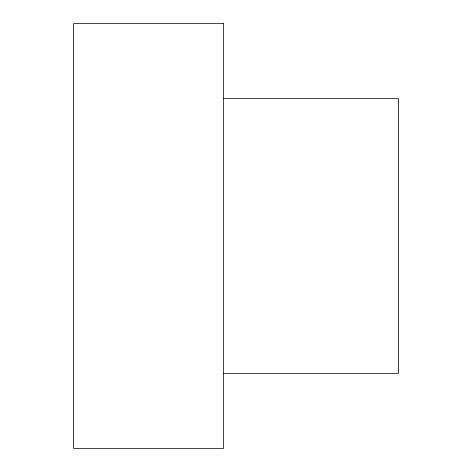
<?xml version="1.0" encoding="UTF-8"?>
<svg xmlns="http://www.w3.org/2000/svg" width="472" height="472" viewBox="0 0 472 472"><rect width="100%" height="100%" fill="white"/><g stroke="black" fill="none" stroke-linecap="round" stroke-linejoin="round"><path stroke-width="0.71" d="M223.504 98.565L398.421 98.565L398.421 373.435L223.504 373.435M223.504 23.6L73.579 23.6L73.579 448.4L223.504 448.4L223.504 23.6"/></g></svg>
